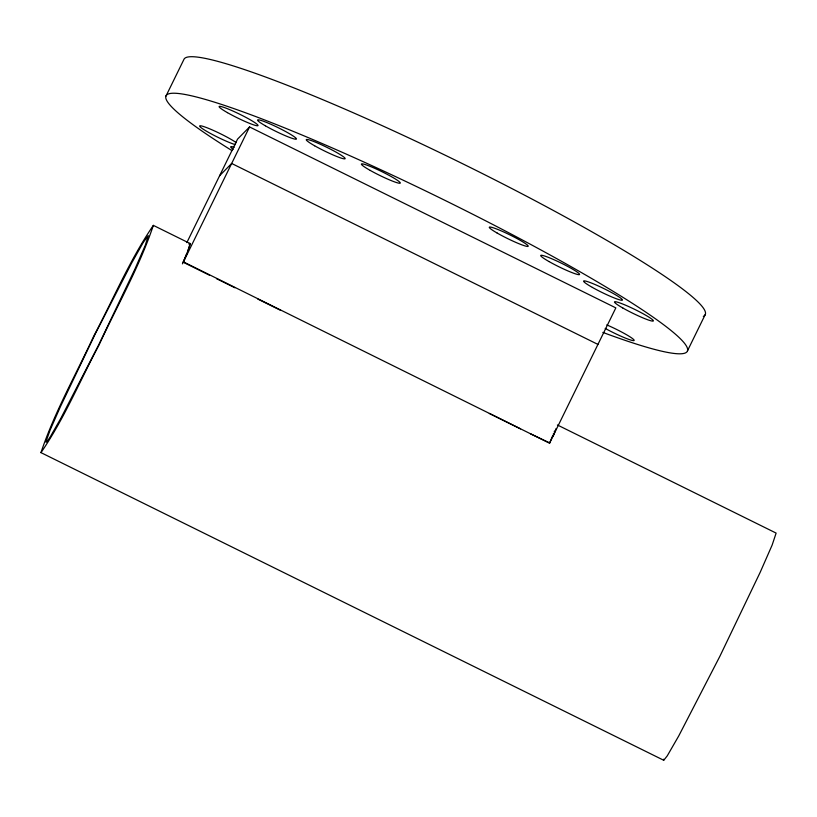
<?xml version="1.0" encoding="UTF-8"?>
<svg xmlns="http://www.w3.org/2000/svg" width="817" height="817" viewBox="0 0 817 817"><rect width="100%" height="100%" fill="white"/><g stroke="black" fill="none" stroke-linecap="round" stroke-linejoin="round"><path stroke-width="1.23" d="M663.598 759.238L663.761 760.259L667.254 755.858L678.753 735.913L719.9 656.255L760.188 572.298L772.136 545.072L776.119 533.092L557.408 424.973M187.471 252.085L190.085 243.752M183.427 261.879L549.555 443.202L615.834 307.886L249.553 126.952L237.543 139.135L186.848 242.608M549.678 442.916L530.509 433.807M165.943 96.13L183.835 59.61A290.219 28.82 26.1 0 1 466.446 165.616A290.219 28.82 26.1 0 1 703.304 316.353M249.553 126.952L183.263 262.257L209.499 275.227M687.444 350.891L705.337 314.371M219.65 175.665L231.66 163.471L597.942 344.417M189.983 243.476L153.351 225.38C129.893 259.592 113.379 299.032 93.884 335.828C75.991 374.503 54.443 412.299 40.962 452.628L663.649 760.229M40.962 452.628C63.838 419.489 79.8 381.09 98.826 345.417C117.219 305.67 139.452 266.832 153.351 225.38M216.525 278.699L234.898 287.768M257.815 299.083L280.711 310.399M489.322 413.443L520.5 428.864M189.207 243.966A134.754 4.442 -63.7 0 1 183.325 262.083M554.457 431.131A134.754 4.442 -63.7 0 1 554.253 431.672M553.579 433.408A134.754 4.442 -63.7 0 1 553.334 434.031M552.813 435.338A134.754 4.442 -63.7 0 1 549.606 443.018M231.926 150.594A290.219 28.82 26.1 0 1 252.208 115.238A290.219 28.82 26.1 0 1 619.96 295.499A290.219 28.82 26.1 0 1 602.834 332.407M235.378 144.68A21.661 2.155 26.1 0 1 205.853 130.832A21.661 2.155 26.1 0 1 207.222 127.84A21.661 2.155 26.1 0 1 236.297 142.679M606.786 324.89A21.661 2.155 26.1 0 1 634.155 340.434A21.661 2.155 26.1 0 1 605.183 328.393M233.254 149.348A21.661 2.155 26.1 0 1 234.285 147.264M556.091 428.506A142.434 4.973 -63.5 0 1 553.017 436.513M186.838 253.331A142.434 4.698 -63.7 0 1 182.436 263.86M189.125 244.12A136.919 4.494 -63.7 0 1 190.136 243.609M45.936 441.823L46.692 442.007L49.837 437.575L60.754 418.478L98.694 344.835L134.907 269.13L145.263 245.335L148.285 235.633L143.322 242.302L131.496 263.34L95.62 333.173L60.407 406.692L50.103 430.099L45.936 441.823M314.606 145.763A21.661 2.155 26.1 0 0 345.101 158.743A21.661 2.155 26.1 0 0 317.364 142.965A21.661 2.155 26.1 0 0 314.606 145.763M549.034 261.563A21.661 2.155 26.1 0 0 579.529 274.543A21.661 2.155 26.1 0 0 551.781 258.764A21.661 2.155 26.1 0 0 549.034 261.563M227.463 112.654A21.661 2.155 26.1 0 0 257.968 125.644A21.661 2.155 26.1 0 0 230.22 109.856A21.661 2.155 26.1 0 0 227.463 112.654M622.82 307.999A21.661 2.155 26.1 0 0 653.324 320.989A21.661 2.155 26.1 0 0 625.577 305.201A21.661 2.155 26.1 0 0 622.82 307.999M497.144 233.039A21.661 2.155 26.1 0 0 528.099 246.366A21.661 2.155 26.1 0 0 500.995 230.782A21.661 2.155 26.1 0 0 497.144 233.039M265.382 125.808A21.661 2.155 26.1 0 0 296.326 139.135A21.661 2.155 26.1 0 0 269.222 123.551A21.661 2.155 26.1 0 0 265.382 125.808M592.417 287.441A21.661 2.155 26.1 0 0 622.431 300.074A21.661 2.155 26.1 0 0 594.082 284.112A21.661 2.155 26.1 0 0 592.417 287.441M370.275 170.447A21.661 2.155 26.1 0 0 400.279 183.079A21.661 2.155 26.1 0 0 371.929 167.107A21.661 2.155 26.1 0 0 370.275 170.447"/></g></svg>
